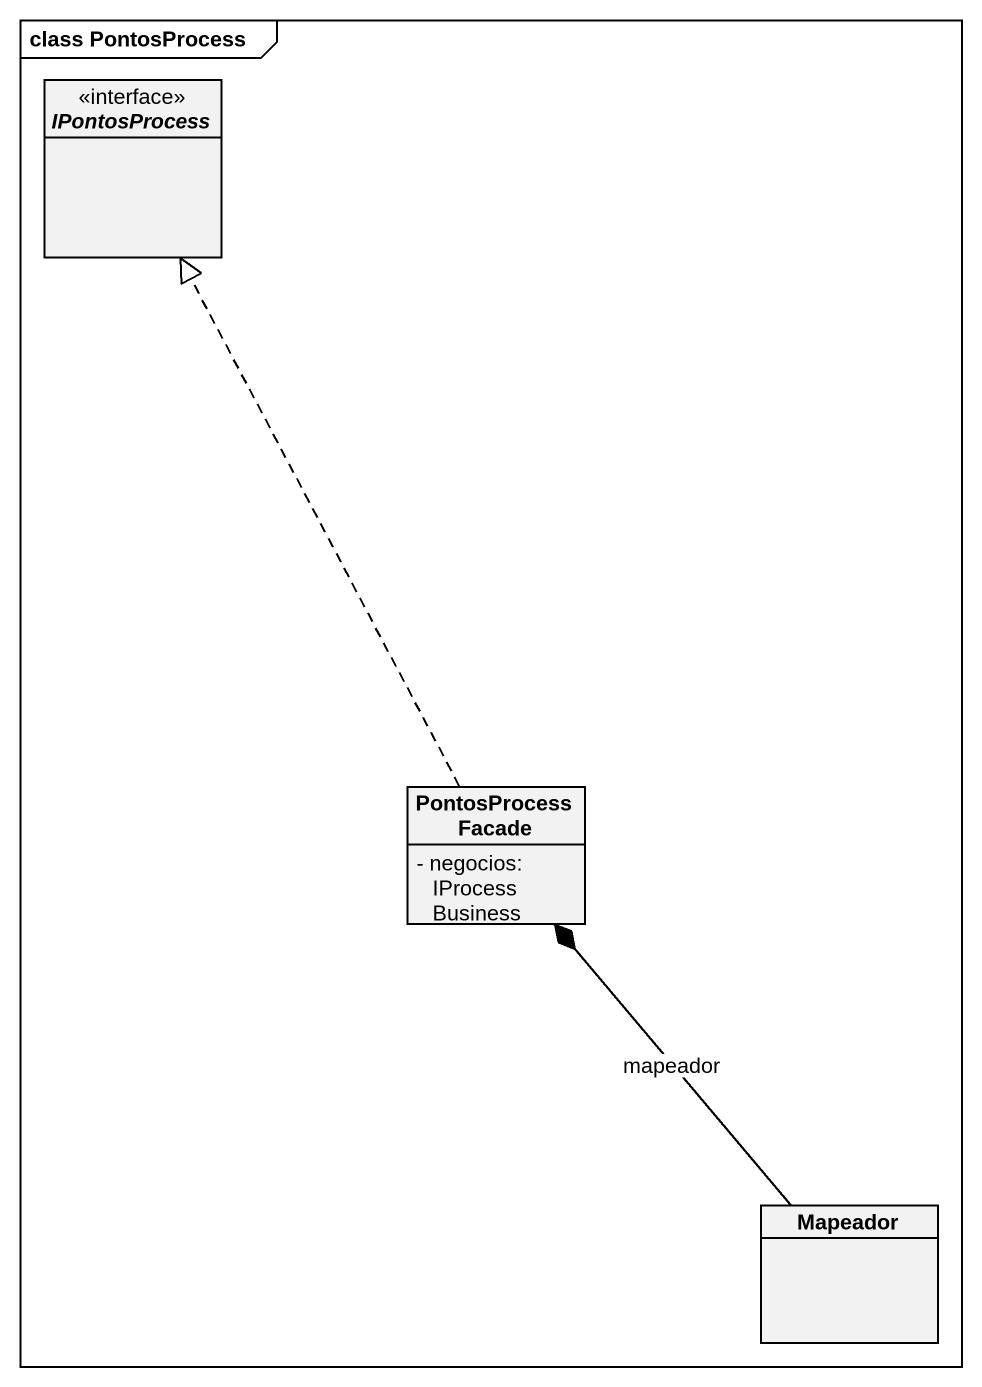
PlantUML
@startuml
mainframe class PontosProcess
hide circle
hide empty members
skinparam classAttributeIconSize 0
interface IPontosProcess <<interface>>
class PontosProcessFacade {
  - negocios: IProcessBusiness
}
class Mapeador
PontosProcessFacade .up.|> IPontosProcess
Mapeador -up-* PontosProcessFacade : mapeador
@enduml
